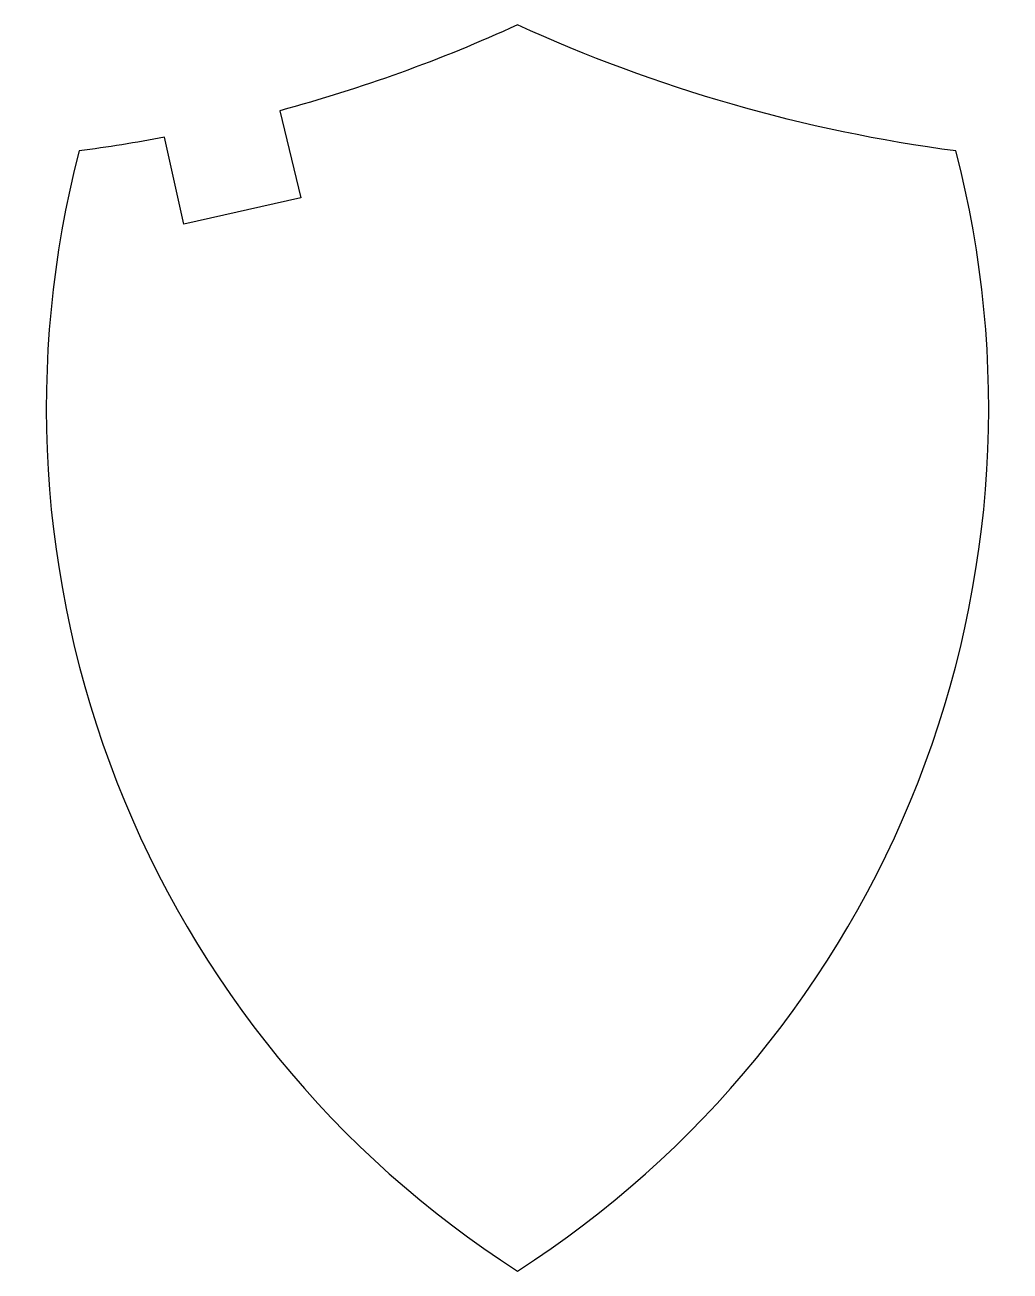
# Model space of a CAD drawing. Extents: x 5 to 120, y -148 to -3.
import ezdxf

# ---------------------------------------------------------------- set-up
doc = ezdxf.new("R2010")
doc.units = 0
doc.layers.add('edit', color=7, linetype='CONTINUOUS')

msp = doc.modelspace()

# ---------------------------------------------------------------- linework, layer by layer
at = {"layer": 'edit', "color": 1}
for p, q in [((34.346059, -12.727056), (36.765443, -22.925272)), ((23.084419, -25.985987), (20.825765, -15.833322)), ((36.765443, -22.925272), (23.084419, -25.985987))]:
    msp.add_line(p, q, dxfattribs=at)
for points in [[(62.127718, -2.695571), (53.145319, -6.800466), (43.852801, -10.153483), (34.346059, -12.727056)], [(113.41648, -17.436404), (95.682769, -15.098447), (78.396586, -10.130249), (62.127718, -2.695571)], [(20.825765, -15.833322), (17.515893, -16.460562), (14.186265, -16.99529), (10.840709, -17.436404)], [(10.840709, -17.436404), (4.511066, -41.892861), (6.061107, -67.723115), (15.269999, -91.247124)], [(108.986433, -91.247454), (118.195646, -67.723427), (119.745953, -41.893044), (113.41648, -17.436404)], [(15.269999, -91.247124), (24.478891, -114.771131), (40.876872, -134.788894), (62.127718, -148.448478)], [(62.127718, -148.448478), (83.378879, -134.789138), (99.777219, -114.771479), (108.986433, -91.247454)]]:
    msp.add_open_spline(points, degree=3, dxfattribs=at)

doc.saveas('drawing.dxf')
